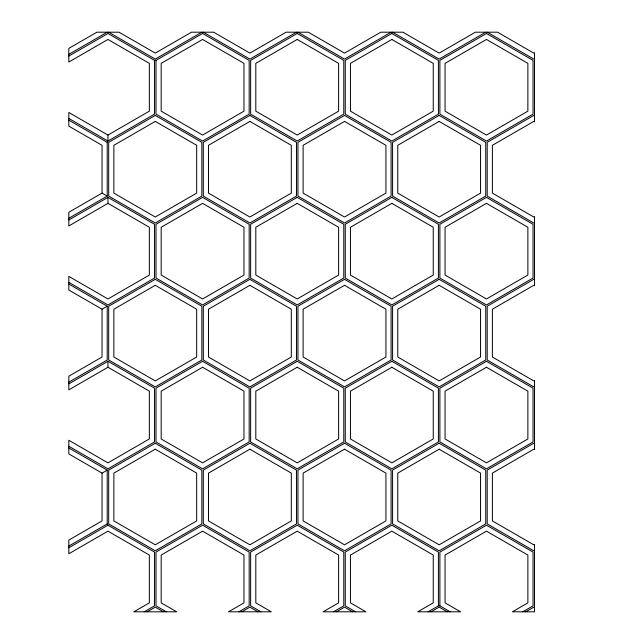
<?xml version="1.0" encoding="UTF-8"?>
<svg xmlns="http://www.w3.org/2000/svg" width="644" height="644" viewBox="0 0 644 644"><rect width="100%" height="100%" fill="white"/><g stroke="black" fill="none" stroke-linecap="round" stroke-linejoin="round"><path stroke-width="0.97" d="M68.819 218.268L107.218 196.098L107.218 142.324L107.959 141.044L154.528 114.149L154.528 60.367L107.959 33.48L68.819 56.076M68.819 54.37L107.218 32.2M156.009 60.367L202.586 33.48L249.156 60.367L249.156 114.149L202.586 141.044L156.009 114.149L156.009 60.367L154.528 60.367M107.959 135.063L149.352 111.162L149.352 63.362L107.959 39.453L68.819 62.049L68.819 48.397L96.866 32.2L119.043 32.2L155.268 53.114L191.493 32.2L213.671 32.2L249.896 53.114L286.121 32.2L308.299 32.2L344.524 53.114L380.749 32.2L402.927 32.2L439.152 53.114L475.377 32.2L497.554 32.2L533.779 53.114L534.52 52.687L534.52 121.837L533.779 121.41L492.386 145.311L492.386 193.111L533.779 217.02L534.52 216.585L534.52 285.735L533.779 285.308L492.386 309.209L492.386 357.018L533.779 380.918L534.52 380.491L534.52 449.633L533.779 449.206L492.386 473.115L492.386 520.916L533.779 544.816L534.52 544.389L534.52 611.8L512.399 611.8L527.871 602.865L527.871 555.064L486.47 531.163L445.068 555.064L445.068 602.865L460.541 611.8L417.771 611.8L433.243 602.865L433.243 555.064L391.842 531.163L350.441 555.064L350.441 602.865L365.913 611.8L323.143 611.8L338.615 602.865L338.615 555.064L297.214 531.163L255.813 555.064L255.813 602.865L271.285 611.8L228.515 611.8L243.979 602.865L243.979 555.064L202.586 531.163L161.185 555.064L161.185 602.865L176.657 611.8L133.88 611.8L149.352 602.865L149.352 555.064L107.959 531.163L68.819 553.76L68.819 540.099L102.042 520.916L102.042 473.115L68.819 453.931L68.819 440.271L107.959 462.867L149.352 438.966L149.352 391.158L107.959 367.257L68.819 389.853L68.819 376.201L102.042 357.018L102.042 309.209L68.819 290.025L68.819 276.373L107.959 298.969L149.352 275.06L149.352 227.26L107.959 203.359L68.819 225.955L68.819 212.295L102.042 193.111L102.042 145.311L68.819 126.127L68.819 112.467L107.959 135.063L107.959 141.044L68.819 118.448M296.473 32.2L249.896 59.087L203.319 32.2M391.101 32.2L344.524 59.087L297.955 32.2M68.819 219.974L107.959 197.378L154.528 224.273L154.528 278.055L107.959 304.942L68.819 282.346M485.729 32.2L439.152 59.087L392.582 32.2M534.52 58.66L533.779 59.087L487.21 32.2M102.042 309.209L107.218 306.222L68.819 284.052M68.819 382.174L107.218 360.004L107.218 306.222M68.819 383.88L107.959 361.284L154.528 388.171L154.528 441.953L107.959 468.84L68.819 446.244M534.52 222.566L533.779 222.993L487.21 196.098L487.21 142.324L533.779 115.429L534.52 115.856M102.042 473.115L107.218 470.128L68.819 447.958M68.819 546.072L107.218 523.902L107.218 470.128M68.819 547.778L107.959 525.182L154.528 552.077L154.528 605.859L144.232 611.8M534.52 386.464L533.779 386.891L487.21 360.004L487.21 306.222L533.779 279.335L534.52 279.762M147.186 611.8L155.268 607.139L163.351 611.8M238.86 611.8L249.156 605.859L249.156 552.077L202.586 525.182L156.009 552.077L156.009 605.859L166.305 611.8M241.822 611.8L249.896 607.139L257.978 611.8M333.487 611.8L343.783 605.859L343.783 552.077L297.214 525.182L250.637 552.077L250.637 605.859L260.933 611.8M336.45 611.8L344.524 607.139L352.606 611.8M428.115 611.8L438.419 605.859L439.892 605.859L450.188 611.8M534.52 550.37L533.779 550.797L487.21 523.902L487.21 470.128L533.779 443.233L534.52 443.66M431.078 611.8L439.152 607.139L447.234 611.8M522.751 611.8L533.047 605.859L533.047 552.077L486.47 525.182L439.892 552.077L439.892 605.859M525.705 611.8L533.779 607.139L534.52 607.566M108.691 32.2L155.268 59.087L201.846 32.2L202.586 33.48M68.819 120.154L107.218 142.324M102.042 193.111L107.218 196.098M355.56 611.8L345.264 605.859L345.264 552.077L391.842 525.182L438.419 552.077L438.419 605.859M107.218 523.902L107.959 525.182M107.959 197.378L107.959 203.359M107.959 361.284L107.959 367.257M202.586 39.453L161.185 63.362L161.185 111.162L202.586 135.063L243.979 111.162L243.979 63.362L202.586 39.453M155.268 115.429L108.691 142.324L108.691 196.098L155.268 222.993L201.846 196.098L201.846 142.324L155.268 115.429M297.214 33.48L250.637 60.367L250.637 114.149L297.214 141.044L343.783 114.149L343.783 60.367L297.214 33.48M155.268 121.41L113.867 145.311L113.867 193.111L155.268 217.02L196.67 193.111L196.67 145.311L155.268 121.41M297.214 39.453L255.813 63.362L255.813 111.162L297.214 135.063L338.615 111.162L338.615 63.362L297.214 39.453M249.896 115.429L203.319 142.324L203.319 196.098L249.896 222.993L296.473 196.098L296.473 142.324L249.896 115.429M391.842 33.48L345.264 60.367L345.264 114.149L391.842 141.044L438.419 114.149L438.419 60.367L391.842 33.48M249.896 121.41L208.495 145.311L208.495 193.111L249.896 217.02L291.297 193.111L291.297 145.311L249.896 121.41M391.842 39.453L350.441 63.362L350.441 111.162L391.842 135.063L433.243 111.162L433.243 63.362L391.842 39.453M202.586 197.378L156.009 224.273L156.009 278.055L202.586 304.942L249.156 278.055L249.156 224.273L202.586 197.378M344.524 115.429L297.955 142.324L297.955 196.098L344.524 222.993L391.101 196.098L391.101 142.324L344.524 115.429M486.47 33.48L439.892 60.367L439.892 114.149L486.47 141.044L533.047 114.149L533.047 60.367L486.47 33.48M202.586 203.359L161.185 227.26L161.185 275.06L202.586 298.969L243.979 275.06L243.979 227.26L202.586 203.359M344.524 121.41L303.123 145.311L303.123 193.111L344.524 217.02L385.925 193.111L385.925 145.311L344.524 121.41M486.47 39.453L445.068 63.362L445.068 111.162L486.47 135.063L527.871 111.162L527.871 63.362L486.47 39.453M155.268 279.335L108.691 306.222L108.691 360.004L155.268 386.891L201.846 360.004L201.846 306.222L155.268 279.335M297.214 197.378L250.637 224.273L250.637 278.055L297.214 304.942L343.783 278.055L343.783 224.273L297.214 197.378M439.152 115.429L392.582 142.324L392.582 196.098L439.152 222.993L485.729 196.098L485.729 142.324L439.152 115.429M155.268 285.308L113.867 309.209L113.867 357.018L155.268 380.918L196.67 357.018L196.67 309.209L155.268 285.308M297.214 203.359L255.813 227.26L255.813 275.06L297.214 298.969L338.615 275.06L338.615 227.26L297.214 203.359M439.152 121.41L397.759 145.311L397.759 193.111L439.152 217.02L480.553 193.111L480.553 145.311L439.152 121.41M249.896 279.335L203.319 306.222L203.319 360.004L249.896 386.891L296.473 360.004L296.473 306.222L249.896 279.335M391.842 197.378L345.264 224.273L345.264 278.055L391.842 304.942L438.419 278.055L438.419 224.273L391.842 197.378M249.896 285.308L208.495 309.209L208.495 357.018L249.896 380.918L291.297 357.018L291.297 309.209L249.896 285.308M391.842 203.359L350.441 227.26L350.441 275.06L391.842 298.969L433.243 275.06L433.243 227.26L391.842 203.359M202.586 361.284L156.009 388.171L156.009 441.953L202.586 468.84L249.156 441.953L249.156 388.171L202.586 361.284M344.524 279.335L297.955 306.222L297.955 360.004L344.524 386.891L391.101 360.004L391.101 306.222L344.524 279.335M486.47 197.378L439.892 224.273L439.892 278.055L486.47 304.942L533.047 278.055L533.047 224.273L486.47 197.378M202.586 367.257L161.185 391.158L161.185 438.966L202.586 462.867L243.979 438.966L243.979 391.158L202.586 367.257M344.524 285.308L303.123 309.209L303.123 357.018L344.524 380.918L385.925 357.018L385.925 309.209L344.524 285.308M486.47 203.359L445.068 227.26L445.068 275.06L486.47 298.969L527.871 275.06L527.871 227.26L486.47 203.359M155.268 443.233L108.691 470.128L108.691 523.902L155.268 550.797L201.846 523.902L201.846 470.128L155.268 443.233M297.214 361.284L250.637 388.171L250.637 441.953L297.214 468.84L343.783 441.953L343.783 388.171L297.214 361.284M439.152 279.335L392.582 306.222L392.582 360.004L439.152 386.891L485.729 360.004L485.729 306.222L439.152 279.335M155.268 449.206L113.867 473.115L113.867 520.916L155.268 544.816L196.67 520.916L196.67 473.115L155.268 449.206M297.214 367.257L255.813 391.158L255.813 438.966L297.214 462.867L338.615 438.966L338.615 391.158L297.214 367.257M439.152 285.308L397.759 309.209L397.759 357.018L439.152 380.918L480.553 357.018L480.553 309.209L439.152 285.308M249.896 443.233L203.319 470.128L203.319 523.902L249.896 550.797L296.473 523.902L296.473 470.128L249.896 443.233M391.842 361.284L345.264 388.171L345.264 441.953L391.842 468.84L438.419 441.953L438.419 388.171L391.842 361.284M249.896 449.206L208.495 473.115L208.495 520.916L249.896 544.816L291.297 520.916L291.297 473.115L249.896 449.206M391.842 367.257L350.441 391.158L350.441 438.966L391.842 462.867L433.243 438.966L433.243 391.158L391.842 367.257M344.524 443.233L297.955 470.128L297.955 523.902L344.524 550.797L391.101 523.902L391.101 470.128L344.524 443.233M486.47 361.284L439.892 388.171L439.892 441.953L486.47 468.84L533.047 441.953L533.047 388.171L486.47 361.284M344.524 449.206L303.123 473.115L303.123 520.916L344.524 544.816L385.925 520.916L385.925 473.115L344.524 449.206M486.47 367.257L445.068 391.158L445.068 438.966L486.47 462.867L527.871 438.966L527.871 391.158L486.47 367.257M439.152 443.233L392.582 470.128L392.582 523.902L439.152 550.797L485.729 523.902L485.729 470.128L439.152 443.233M439.152 449.206L397.759 473.115L397.759 520.916L439.152 544.816L480.553 520.916L480.553 473.115L439.152 449.206"/></g></svg>
